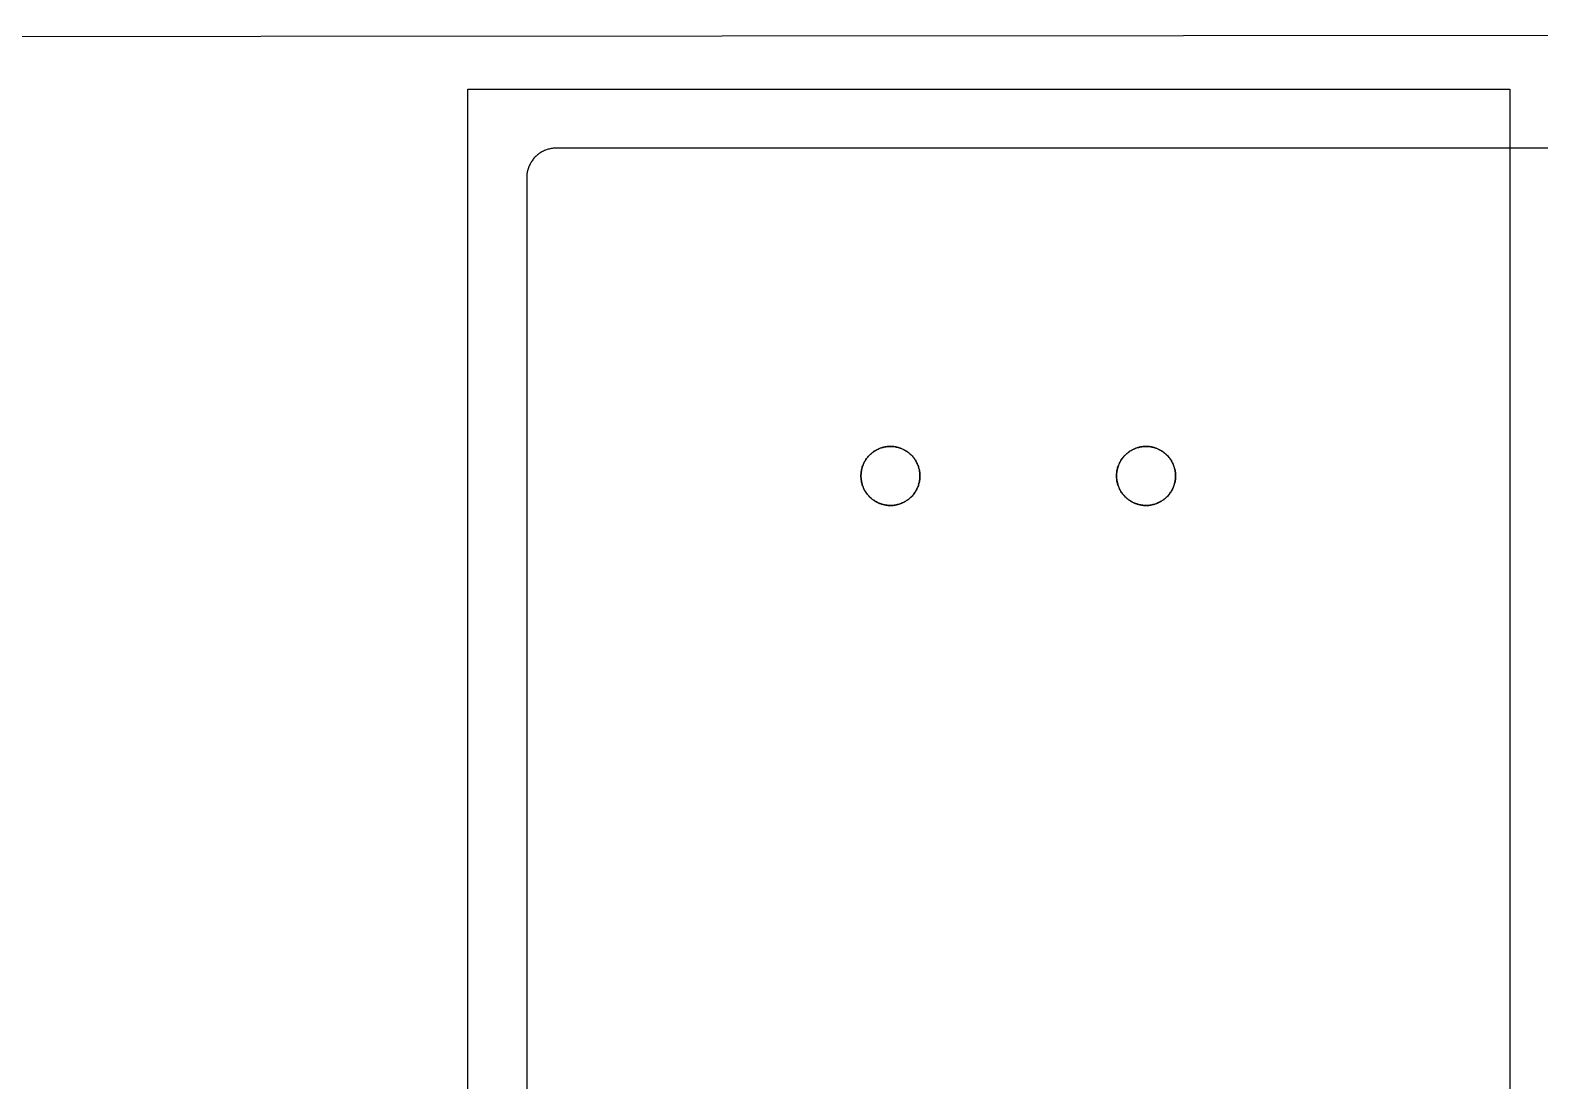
# Model space of a CAD drawing. Header units: millimetres. Extents: x -92971 to -91751, y -19136 to -16636.
# Drawn here: x -92666.2 to -92512.7, y -18394.7 to -18287.9 of the extents above; entities that cross this region are included whole.
import ezdxf

# ---------------------------------------------------------------- set-up
doc = ezdxf.new("R2010")
doc.units = ezdxf.units.MM
doc.header["$MEASUREMENT"] = 0
for name, color, linetype, true_color in [('Default', 18, 'Continuous', 0x000000), ('fab$CUT', 1, 'Continuous', 0xff0000), ('fab$DRILL', 5, 'Continuous', 0x0000ff), ('fab$POCKET 7.5', 6, 'Continuous', 0xff00ff)]:
    doc.layers.add(name, color=color, linetype=linetype, true_color=true_color)

msp = doc.modelspace()

# ---------------------------------------------------------------- linework, layer by layer
at = {"layer": 'Default'}
msp.add_lwpolyline([(-91751.22, -18287.89), (-92971.22, -18288.76)], dxfattribs=at)
at = {"layer": 'fab$CUT'}
for points in [[(-92612.72, -18299.89), (-92612.82, -18299.89), (-92612.93, -18299.89), (-92613.03, -18299.9), (-92613.13, -18299.91), (-92613.23, -18299.93), (-92613.33, -18299.95), (-92613.43, -18299.97), (-92613.53, -18300), (-92613.63, -18300.03), (-92613.72, -18300.06), (-92613.82, -18300.09), (-92613.92, -18300.13), (-92614.01, -18300.18), (-92614.1, -18300.22), (-92614.19, -18300.27), (-92614.28, -18300.32), (-92614.37, -18300.38), (-92614.45, -18300.43), (-92614.53, -18300.5), (-92614.61, -18300.56), (-92614.69, -18300.62), (-92614.77, -18300.69), (-92614.84, -18300.76), (-92614.91, -18300.84), (-92614.98, -18300.91), (-92615.05, -18300.99), (-92615.11, -18301.07), (-92615.17, -18301.16), (-92615.23, -18301.24), (-92615.28, -18301.33), (-92615.34, -18301.42), (-92615.38, -18301.51), (-92615.43, -18301.6), (-92615.47, -18301.69), (-92615.51, -18301.79), (-92615.55, -18301.88), (-92615.58, -18301.98), (-92615.61, -18302.08), (-92615.63, -18302.18), (-92615.66, -18302.28), (-92615.68, -18302.38), (-92615.69, -18302.48), (-92615.7, -18302.58), (-92615.71, -18302.68), (-92615.72, -18302.78), (-92615.72, -18302.89)], [(-91803.72, -18299.89), (-92612.72, -18299.89)], [(-92615.72, -18302.89), (-92615.72, -18496.89)]]:
    msp.add_lwpolyline(points, dxfattribs=at)
at = {"layer": 'fab$DRILL'}
for points in [[(-92581.72, -18333.22), (-92581.72, -18333.29), (-92581.72, -18333.35), (-92581.71, -18333.42), (-92581.71, -18333.49), (-92581.7, -18333.56), (-92581.69, -18333.63), (-92581.68, -18333.7), (-92581.67, -18333.76), (-92581.66, -18333.83), (-92581.64, -18333.9), (-92581.62, -18333.97), (-92581.6, -18334.04), (-92581.58, -18334.11), (-92581.56, -18334.18), (-92581.54, -18334.25), (-92581.51, -18334.32), (-92581.48, -18334.39), (-92581.45, -18334.46), (-92581.42, -18334.53), (-92581.39, -18334.6), (-92581.35, -18334.66), (-92581.31, -18334.73), (-92581.27, -18334.8), (-92581.23, -18334.86), (-92581.19, -18334.92), (-92581.14, -18334.99), (-92581.1, -18335.05), (-92581.05, -18335.11), (-92581, -18335.17), (-92580.95, -18335.23), (-92580.9, -18335.28), (-92580.84, -18335.34), (-92580.79, -18335.39), (-92580.73, -18335.45), (-92580.67, -18335.5), (-92580.61, -18335.55), (-92580.55, -18335.6), (-92580.49, -18335.64), (-92580.43, -18335.69), (-92580.36, -18335.73), (-92580.3, -18335.77), (-92580.23, -18335.81), (-92580.17, -18335.85), (-92580.1, -18335.88), (-92580.03, -18335.92), (-92579.96, -18335.95), (-92579.89, -18335.98), (-92579.82, -18336.01), (-92579.76, -18336.03), (-92579.69, -18336.06), (-92579.62, -18336.08), (-92579.55, -18336.1), (-92579.48, -18336.12), (-92579.41, -18336.14), (-92579.34, -18336.16), (-92579.27, -18336.17), (-92579.2, -18336.18), (-92579.13, -18336.19), (-92579.06, -18336.2), (-92578.99, -18336.21), (-92578.92, -18336.21), (-92578.85, -18336.22), (-92578.79, -18336.22), (-92578.72, -18336.22), (-92578.65, -18336.22), (-92578.59, -18336.22), (-92578.52, -18336.21), (-92578.45, -18336.21), (-92578.38, -18336.2), (-92578.31, -18336.19), (-92578.24, -18336.18), (-92578.17, -18336.17), (-92578.1, -18336.16), (-92578.03, -18336.14), (-92577.96, -18336.12), (-92577.89, -18336.1), (-92577.82, -18336.08), (-92577.76, -18336.06), (-92577.69, -18336.03), (-92577.62, -18336.01), (-92577.55, -18335.98), (-92577.48, -18335.95), (-92577.41, -18335.92), (-92577.34, -18335.88), (-92577.28, -18335.85), (-92577.21, -18335.81), (-92577.14, -18335.77), (-92577.08, -18335.73), (-92577.01, -18335.69), (-92576.95, -18335.64), (-92576.89, -18335.6), (-92576.83, -18335.55), (-92576.77, -18335.5), (-92576.71, -18335.45), (-92576.65, -18335.39), (-92576.6, -18335.34), (-92576.54, -18335.28), (-92576.49, -18335.23), (-92576.44, -18335.17), (-92576.39, -18335.11), (-92576.34, -18335.05), (-92576.3, -18334.99), (-92576.25, -18334.92), (-92576.21, -18334.86), (-92576.17, -18334.8), (-92576.13, -18334.73), (-92576.09, -18334.66), (-92576.06, -18334.6), (-92576.02, -18334.53), (-92575.99, -18334.46), (-92575.96, -18334.39), (-92575.93, -18334.32), (-92575.9, -18334.25), (-92575.88, -18334.18), (-92575.86, -18334.11), (-92575.84, -18334.04), (-92575.82, -18333.97), (-92575.8, -18333.9), (-92575.78, -18333.83), (-92575.77, -18333.76), (-92575.76, -18333.7), (-92575.75, -18333.63), (-92575.74, -18333.56), (-92575.73, -18333.49), (-92575.73, -18333.42), (-92575.72, -18333.35), (-92575.72, -18333.29), (-92575.72, -18333.22), (-92575.72, -18333.15), (-92575.72, -18333.09), (-92575.73, -18333.02), (-92575.73, -18332.95), (-92575.74, -18332.88), (-92575.75, -18332.81), (-92575.76, -18332.74), (-92575.77, -18332.67), (-92575.78, -18332.6), (-92575.8, -18332.53), (-92575.82, -18332.46), (-92575.84, -18332.39), (-92575.86, -18332.32), (-92575.88, -18332.25), (-92575.9, -18332.18), (-92575.93, -18332.11), (-92575.96, -18332.05), (-92575.99, -18331.98), (-92576.02, -18331.91), (-92576.06, -18331.84), (-92576.09, -18331.77), (-92576.13, -18331.71), (-92576.17, -18331.64), (-92576.21, -18331.58), (-92576.25, -18331.51), (-92576.3, -18331.45), (-92576.34, -18331.39), (-92576.39, -18331.33), (-92576.44, -18331.27), (-92576.49, -18331.21), (-92576.54, -18331.15), (-92576.6, -18331.1), (-92576.65, -18331.04), (-92576.71, -18330.99), (-92576.77, -18330.94), (-92576.83, -18330.89), (-92576.89, -18330.84), (-92576.95, -18330.8), (-92577.01, -18330.75), (-92577.08, -18330.71), (-92577.14, -18330.67), (-92577.21, -18330.63), (-92577.28, -18330.59), (-92577.34, -18330.55), (-92577.41, -18330.52), (-92577.48, -18330.49), (-92577.55, -18330.46), (-92577.62, -18330.43), (-92577.69, -18330.4), (-92577.76, -18330.38), (-92577.82, -18330.36), (-92577.89, -18330.33), (-92577.96, -18330.32), (-92578.03, -18330.3), (-92578.1, -18330.28), (-92578.17, -18330.27), (-92578.24, -18330.26), (-92578.31, -18330.25), (-92578.38, -18330.24), (-92578.45, -18330.23), (-92578.52, -18330.23), (-92578.59, -18330.22), (-92578.65, -18330.22), (-92578.72, -18330.22), (-92578.79, -18330.22), (-92578.85, -18330.22), (-92578.92, -18330.23), (-92578.99, -18330.23), (-92579.06, -18330.24), (-92579.13, -18330.25), (-92579.2, -18330.26), (-92579.27, -18330.27), (-92579.34, -18330.28), (-92579.41, -18330.3), (-92579.48, -18330.32), (-92579.55, -18330.33), (-92579.62, -18330.36), (-92579.69, -18330.38), (-92579.76, -18330.4), (-92579.82, -18330.43), (-92579.89, -18330.46), (-92579.96, -18330.49), (-92580.03, -18330.52), (-92580.1, -18330.55), (-92580.17, -18330.59), (-92580.23, -18330.63), (-92580.3, -18330.67), (-92580.36, -18330.71), (-92580.43, -18330.75), (-92580.49, -18330.8), (-92580.55, -18330.84), (-92580.61, -18330.89), (-92580.67, -18330.94), (-92580.73, -18330.99), (-92580.79, -18331.04), (-92580.84, -18331.1), (-92580.9, -18331.15), (-92580.95, -18331.21), (-92581, -18331.27), (-92581.05, -18331.33), (-92581.1, -18331.39), (-92581.14, -18331.45), (-92581.19, -18331.51), (-92581.23, -18331.58), (-92581.27, -18331.64), (-92581.31, -18331.71), (-92581.35, -18331.77), (-92581.39, -18331.84), (-92581.42, -18331.91), (-92581.45, -18331.98), (-92581.48, -18332.05), (-92581.51, -18332.11), (-92581.54, -18332.18), (-92581.56, -18332.25), (-92581.58, -18332.32), (-92581.6, -18332.39), (-92581.62, -18332.46), (-92581.64, -18332.53), (-92581.66, -18332.6), (-92581.67, -18332.67), (-92581.68, -18332.74), (-92581.69, -18332.81), (-92581.7, -18332.88), (-92581.71, -18332.95), (-92581.71, -18333.02), (-92581.72, -18333.09), (-92581.72, -18333.15), (-92581.72, -18333.22)], [(-92581.72, -18333.22), (-92581.72, -18333.11), (-92581.71, -18333.01), (-92581.7, -18332.91), (-92581.69, -18332.8), (-92581.68, -18332.7), (-92581.66, -18332.6), (-92581.63, -18332.5), (-92581.61, -18332.4), (-92581.58, -18332.3), (-92581.54, -18332.2), (-92581.5, -18332.1), (-92581.46, -18332.01), (-92581.42, -18331.91), (-92581.37, -18331.82), (-92581.32, -18331.73), (-92581.27, -18331.64), (-92581.21, -18331.55), (-92581.15, -18331.46), (-92581.09, -18331.38), (-92581.03, -18331.3), (-92580.96, -18331.22), (-92580.89, -18331.14), (-92580.81, -18331.07), (-92580.74, -18331), (-92580.66, -18330.93), (-92580.58, -18330.86), (-92580.5, -18330.8), (-92580.41, -18330.74), (-92580.32, -18330.68), (-92580.24, -18330.63), (-92580.14, -18330.58), (-92580.05, -18330.53), (-92579.96, -18330.49), (-92579.86, -18330.44), (-92579.77, -18330.41), (-92579.67, -18330.37), (-92579.57, -18330.34), (-92579.47, -18330.31), (-92579.37, -18330.29), (-92579.26, -18330.27), (-92579.16, -18330.25), (-92579.06, -18330.24), (-92578.95, -18330.23), (-92578.85, -18330.22), (-92578.75, -18330.22), (-92578.64, -18330.22), (-92578.54, -18330.22), (-92578.43, -18330.23), (-92578.33, -18330.24), (-92578.23, -18330.26), (-92578.13, -18330.28), (-92578.02, -18330.3), (-92577.92, -18330.33), (-92577.82, -18330.36), (-92577.72, -18330.39), (-92577.63, -18330.43), (-92577.53, -18330.47), (-92577.44, -18330.51), (-92577.34, -18330.55), (-92577.25, -18330.6), (-92577.16, -18330.66), (-92577.07, -18330.71), (-92576.99, -18330.77), (-92576.9, -18330.83), (-92576.82, -18330.9), (-92576.74, -18330.96), (-92576.66, -18331.03), (-92576.59, -18331.11), (-92576.52, -18331.18), (-92576.45, -18331.26), (-92576.38, -18331.34), (-92576.32, -18331.42), (-92576.26, -18331.51), (-92576.2, -18331.59), (-92576.14, -18331.68), (-92576.09, -18331.77), (-92576.04, -18331.86), (-92576, -18331.96), (-92575.96, -18332.05), (-92575.92, -18332.15), (-92575.88, -18332.25), (-92575.85, -18332.35), (-92575.82, -18332.45), (-92575.8, -18332.55), (-92575.77, -18332.65), (-92575.76, -18332.75), (-92575.74, -18332.86), (-92575.73, -18332.96), (-92575.72, -18333.06), (-92575.72, -18333.17), (-92575.72, -18333.27), (-92575.72, -18333.38), (-92575.73, -18333.48), (-92575.74, -18333.58), (-92575.76, -18333.69), (-92575.77, -18333.79), (-92575.8, -18333.89), (-92575.82, -18333.99), (-92575.85, -18334.09), (-92575.88, -18334.19), (-92575.92, -18334.29), (-92575.96, -18334.39), (-92576, -18334.48), (-92576.04, -18334.57), (-92576.09, -18334.67), (-92576.14, -18334.76), (-92576.2, -18334.84), (-92576.26, -18334.93), (-92576.32, -18335.02), (-92576.38, -18335.1), (-92576.45, -18335.18), (-92576.52, -18335.26), (-92576.59, -18335.33), (-92576.66, -18335.4), (-92576.74, -18335.47), (-92576.82, -18335.54), (-92576.9, -18335.61), (-92576.99, -18335.67), (-92577.07, -18335.73), (-92577.16, -18335.78), (-92577.25, -18335.83), (-92577.34, -18335.88), (-92577.44, -18335.93), (-92577.53, -18335.97), (-92577.63, -18336.01), (-92577.72, -18336.05), (-92577.82, -18336.08), (-92577.92, -18336.11), (-92578.02, -18336.14), (-92578.13, -18336.16), (-92578.23, -18336.18), (-92578.33, -18336.19), (-92578.43, -18336.21), (-92578.54, -18336.21), (-92578.64, -18336.22), (-92578.75, -18336.22), (-92578.85, -18336.22), (-92578.95, -18336.21), (-92579.06, -18336.2), (-92579.16, -18336.19), (-92579.26, -18336.17), (-92579.37, -18336.15), (-92579.47, -18336.12), (-92579.57, -18336.1), (-92579.67, -18336.07), (-92579.77, -18336.03), (-92579.86, -18335.99), (-92579.96, -18335.95), (-92580.05, -18335.91), (-92580.14, -18335.86), (-92580.24, -18335.81), (-92580.32, -18335.75), (-92580.41, -18335.7), (-92580.5, -18335.64), (-92580.58, -18335.57), (-92580.66, -18335.51), (-92580.74, -18335.44), (-92580.81, -18335.37), (-92580.89, -18335.29), (-92580.96, -18335.22), (-92581.03, -18335.14), (-92581.09, -18335.06), (-92581.15, -18334.97), (-92581.21, -18334.89), (-92581.27, -18334.8), (-92581.32, -18334.71), (-92581.37, -18334.62), (-92581.42, -18334.53), (-92581.46, -18334.43), (-92581.5, -18334.34), (-92581.54, -18334.24), (-92581.58, -18334.14), (-92581.61, -18334.04), (-92581.63, -18333.94), (-92581.66, -18333.84), (-92581.68, -18333.74), (-92581.69, -18333.63), (-92581.7, -18333.53), (-92581.71, -18333.43), (-92581.72, -18333.32), (-92581.72, -18333.22)], [(-92555.72, -18333.22), (-92555.72, -18333.29), (-92555.72, -18333.35), (-92555.71, -18333.42), (-92555.71, -18333.49), (-92555.7, -18333.56), (-92555.69, -18333.63), (-92555.68, -18333.7), (-92555.67, -18333.76), (-92555.66, -18333.83), (-92555.64, -18333.9), (-92555.62, -18333.97), (-92555.6, -18334.04), (-92555.58, -18334.11), (-92555.56, -18334.18), (-92555.54, -18334.25), (-92555.51, -18334.32), (-92555.48, -18334.39), (-92555.45, -18334.46), (-92555.42, -18334.53), (-92555.39, -18334.6), (-92555.35, -18334.66), (-92555.31, -18334.73), (-92555.27, -18334.8), (-92555.23, -18334.86), (-92555.19, -18334.92), (-92555.14, -18334.99), (-92555.1, -18335.05), (-92555.05, -18335.11), (-92555, -18335.17), (-92554.95, -18335.23), (-92554.9, -18335.28), (-92554.84, -18335.34), (-92554.79, -18335.39), (-92554.73, -18335.45), (-92554.67, -18335.5), (-92554.61, -18335.55), (-92554.55, -18335.6), (-92554.49, -18335.64), (-92554.43, -18335.69), (-92554.36, -18335.73), (-92554.3, -18335.77), (-92554.23, -18335.81), (-92554.17, -18335.85), (-92554.1, -18335.88), (-92554.03, -18335.92), (-92553.96, -18335.95), (-92553.89, -18335.98), (-92553.82, -18336.01), (-92553.76, -18336.03), (-92553.69, -18336.06), (-92553.62, -18336.08), (-92553.55, -18336.1), (-92553.48, -18336.12), (-92553.41, -18336.14), (-92553.34, -18336.16), (-92553.27, -18336.17), (-92553.2, -18336.18), (-92553.13, -18336.19), (-92553.06, -18336.2), (-92552.99, -18336.21), (-92552.92, -18336.21), (-92552.85, -18336.22), (-92552.79, -18336.22), (-92552.72, -18336.22), (-92552.65, -18336.22), (-92552.59, -18336.22), (-92552.52, -18336.21), (-92552.45, -18336.21), (-92552.38, -18336.2), (-92552.31, -18336.19), (-92552.24, -18336.18), (-92552.17, -18336.17), (-92552.1, -18336.16), (-92552.03, -18336.14), (-92551.96, -18336.12), (-92551.89, -18336.1), (-92551.82, -18336.08), (-92551.76, -18336.06), (-92551.69, -18336.03), (-92551.62, -18336.01), (-92551.55, -18335.98), (-92551.48, -18335.95), (-92551.41, -18335.92), (-92551.34, -18335.88), (-92551.28, -18335.85), (-92551.21, -18335.81), (-92551.14, -18335.77), (-92551.08, -18335.73), (-92551.01, -18335.69), (-92550.95, -18335.64), (-92550.89, -18335.6), (-92550.83, -18335.55), (-92550.77, -18335.5), (-92550.71, -18335.45), (-92550.65, -18335.39), (-92550.6, -18335.34), (-92550.54, -18335.28), (-92550.49, -18335.23), (-92550.44, -18335.17), (-92550.39, -18335.11), (-92550.34, -18335.05), (-92550.3, -18334.99), (-92550.25, -18334.92), (-92550.21, -18334.86), (-92550.17, -18334.8), (-92550.13, -18334.73), (-92550.09, -18334.66), (-92550.06, -18334.6), (-92550.02, -18334.53), (-92549.99, -18334.46), (-92549.96, -18334.39), (-92549.93, -18334.32), (-92549.9, -18334.25), (-92549.88, -18334.18), (-92549.86, -18334.11), (-92549.84, -18334.04), (-92549.82, -18333.97), (-92549.8, -18333.9), (-92549.78, -18333.83), (-92549.77, -18333.76), (-92549.76, -18333.7), (-92549.75, -18333.63), (-92549.74, -18333.56), (-92549.73, -18333.49), (-92549.73, -18333.42), (-92549.72, -18333.35), (-92549.72, -18333.29), (-92549.72, -18333.22), (-92549.72, -18333.15), (-92549.72, -18333.09), (-92549.73, -18333.02), (-92549.73, -18332.95), (-92549.74, -18332.88), (-92549.75, -18332.81), (-92549.76, -18332.74), (-92549.77, -18332.67), (-92549.78, -18332.6), (-92549.8, -18332.53), (-92549.82, -18332.46), (-92549.84, -18332.39), (-92549.86, -18332.32), (-92549.88, -18332.25), (-92549.9, -18332.18), (-92549.93, -18332.11), (-92549.96, -18332.05), (-92549.99, -18331.98), (-92550.02, -18331.91), (-92550.06, -18331.84), (-92550.09, -18331.77), (-92550.13, -18331.71), (-92550.17, -18331.64), (-92550.21, -18331.58), (-92550.25, -18331.51), (-92550.3, -18331.45), (-92550.34, -18331.39), (-92550.39, -18331.33), (-92550.44, -18331.27), (-92550.49, -18331.21), (-92550.54, -18331.15), (-92550.6, -18331.1), (-92550.65, -18331.04), (-92550.71, -18330.99), (-92550.77, -18330.94), (-92550.83, -18330.89), (-92550.89, -18330.84), (-92550.95, -18330.8), (-92551.01, -18330.75), (-92551.08, -18330.71), (-92551.14, -18330.67), (-92551.21, -18330.63), (-92551.28, -18330.59), (-92551.34, -18330.55), (-92551.41, -18330.52), (-92551.48, -18330.49), (-92551.55, -18330.46), (-92551.62, -18330.43), (-92551.69, -18330.4), (-92551.76, -18330.38), (-92551.82, -18330.36), (-92551.89, -18330.33), (-92551.96, -18330.32), (-92552.03, -18330.3), (-92552.1, -18330.28), (-92552.17, -18330.27), (-92552.24, -18330.26), (-92552.31, -18330.25), (-92552.38, -18330.24), (-92552.45, -18330.23), (-92552.52, -18330.23), (-92552.59, -18330.22), (-92552.65, -18330.22), (-92552.72, -18330.22), (-92552.79, -18330.22), (-92552.85, -18330.22), (-92552.92, -18330.23), (-92552.99, -18330.23), (-92553.06, -18330.24), (-92553.13, -18330.25), (-92553.2, -18330.26), (-92553.27, -18330.27), (-92553.34, -18330.28), (-92553.41, -18330.3), (-92553.48, -18330.32), (-92553.55, -18330.33), (-92553.62, -18330.36), (-92553.69, -18330.38), (-92553.76, -18330.4), (-92553.82, -18330.43), (-92553.89, -18330.46), (-92553.96, -18330.49), (-92554.03, -18330.52), (-92554.1, -18330.55), (-92554.17, -18330.59), (-92554.23, -18330.63), (-92554.3, -18330.67), (-92554.36, -18330.71), (-92554.43, -18330.75), (-92554.49, -18330.8), (-92554.55, -18330.84), (-92554.61, -18330.89), (-92554.67, -18330.94), (-92554.73, -18330.99), (-92554.79, -18331.04), (-92554.84, -18331.1), (-92554.9, -18331.15), (-92554.95, -18331.21), (-92555, -18331.27), (-92555.05, -18331.33), (-92555.1, -18331.39), (-92555.14, -18331.45), (-92555.19, -18331.51), (-92555.23, -18331.58), (-92555.27, -18331.64), (-92555.31, -18331.71), (-92555.35, -18331.77), (-92555.39, -18331.84), (-92555.42, -18331.91), (-92555.45, -18331.98), (-92555.48, -18332.05), (-92555.51, -18332.11), (-92555.54, -18332.18), (-92555.56, -18332.25), (-92555.58, -18332.32), (-92555.6, -18332.39), (-92555.62, -18332.46), (-92555.64, -18332.53), (-92555.66, -18332.6), (-92555.67, -18332.67), (-92555.68, -18332.74), (-92555.69, -18332.81), (-92555.7, -18332.88), (-92555.71, -18332.95), (-92555.71, -18333.02), (-92555.72, -18333.09), (-92555.72, -18333.15), (-92555.72, -18333.22)], [(-92555.72, -18333.22), (-92555.72, -18333.11), (-92555.71, -18333.01), (-92555.7, -18332.91), (-92555.69, -18332.8), (-92555.68, -18332.7), (-92555.66, -18332.6), (-92555.63, -18332.5), (-92555.61, -18332.4), (-92555.58, -18332.3), (-92555.54, -18332.2), (-92555.5, -18332.1), (-92555.46, -18332.01), (-92555.42, -18331.91), (-92555.37, -18331.82), (-92555.32, -18331.73), (-92555.27, -18331.64), (-92555.21, -18331.55), (-92555.15, -18331.46), (-92555.09, -18331.38), (-92555.03, -18331.3), (-92554.96, -18331.22), (-92554.89, -18331.14), (-92554.81, -18331.07), (-92554.74, -18331), (-92554.66, -18330.93), (-92554.58, -18330.86), (-92554.5, -18330.8), (-92554.41, -18330.74), (-92554.32, -18330.68), (-92554.24, -18330.63), (-92554.14, -18330.58), (-92554.05, -18330.53), (-92553.96, -18330.49), (-92553.86, -18330.44), (-92553.77, -18330.41), (-92553.67, -18330.37), (-92553.57, -18330.34), (-92553.47, -18330.31), (-92553.37, -18330.29), (-92553.26, -18330.27), (-92553.16, -18330.25), (-92553.06, -18330.24), (-92552.95, -18330.23), (-92552.85, -18330.22), (-92552.75, -18330.22), (-92552.64, -18330.22), (-92552.54, -18330.22), (-92552.43, -18330.23), (-92552.33, -18330.24), (-92552.23, -18330.26), (-92552.13, -18330.28), (-92552.02, -18330.3), (-92551.92, -18330.33), (-92551.82, -18330.36), (-92551.72, -18330.39), (-92551.63, -18330.43), (-92551.53, -18330.47), (-92551.44, -18330.51), (-92551.34, -18330.55), (-92551.25, -18330.6), (-92551.16, -18330.66), (-92551.07, -18330.71), (-92550.99, -18330.77), (-92550.9, -18330.83), (-92550.82, -18330.9), (-92550.74, -18330.96), (-92550.66, -18331.03), (-92550.59, -18331.11), (-92550.52, -18331.18), (-92550.45, -18331.26), (-92550.38, -18331.34), (-92550.32, -18331.42), (-92550.26, -18331.51), (-92550.2, -18331.59), (-92550.14, -18331.68), (-92550.09, -18331.77), (-92550.04, -18331.86), (-92550, -18331.96), (-92549.96, -18332.05), (-92549.92, -18332.15), (-92549.88, -18332.25), (-92549.85, -18332.35), (-92549.82, -18332.45), (-92549.8, -18332.55), (-92549.77, -18332.65), (-92549.76, -18332.75), (-92549.74, -18332.86), (-92549.73, -18332.96), (-92549.72, -18333.06), (-92549.72, -18333.17), (-92549.72, -18333.27), (-92549.72, -18333.38), (-92549.73, -18333.48), (-92549.74, -18333.58), (-92549.76, -18333.69), (-92549.77, -18333.79), (-92549.8, -18333.89), (-92549.82, -18333.99), (-92549.85, -18334.09), (-92549.88, -18334.19), (-92549.92, -18334.29), (-92549.96, -18334.39), (-92550, -18334.48), (-92550.04, -18334.57), (-92550.09, -18334.67), (-92550.14, -18334.76), (-92550.2, -18334.84), (-92550.26, -18334.93), (-92550.32, -18335.02), (-92550.38, -18335.1), (-92550.45, -18335.18), (-92550.52, -18335.26), (-92550.59, -18335.33), (-92550.66, -18335.4), (-92550.74, -18335.47), (-92550.82, -18335.54), (-92550.9, -18335.61), (-92550.99, -18335.67), (-92551.07, -18335.73), (-92551.16, -18335.78), (-92551.25, -18335.83), (-92551.34, -18335.88), (-92551.44, -18335.93), (-92551.53, -18335.97), (-92551.63, -18336.01), (-92551.72, -18336.05), (-92551.82, -18336.08), (-92551.92, -18336.11), (-92552.02, -18336.14), (-92552.13, -18336.16), (-92552.23, -18336.18), (-92552.33, -18336.19), (-92552.43, -18336.21), (-92552.54, -18336.21), (-92552.64, -18336.22), (-92552.75, -18336.22), (-92552.85, -18336.22), (-92552.95, -18336.21), (-92553.06, -18336.2), (-92553.16, -18336.19), (-92553.26, -18336.17), (-92553.37, -18336.15), (-92553.47, -18336.12), (-92553.57, -18336.1), (-92553.67, -18336.07), (-92553.77, -18336.03), (-92553.86, -18335.99), (-92553.96, -18335.95), (-92554.05, -18335.91), (-92554.14, -18335.86), (-92554.24, -18335.81), (-92554.32, -18335.75), (-92554.41, -18335.7), (-92554.5, -18335.64), (-92554.58, -18335.57), (-92554.66, -18335.51), (-92554.74, -18335.44), (-92554.81, -18335.37), (-92554.89, -18335.29), (-92554.96, -18335.22), (-92555.03, -18335.14), (-92555.09, -18335.06), (-92555.15, -18334.97), (-92555.21, -18334.89), (-92555.27, -18334.8), (-92555.32, -18334.71), (-92555.37, -18334.62), (-92555.42, -18334.53), (-92555.46, -18334.43), (-92555.5, -18334.34), (-92555.54, -18334.24), (-92555.58, -18334.14), (-92555.61, -18334.04), (-92555.63, -18333.94), (-92555.66, -18333.84), (-92555.68, -18333.74), (-92555.69, -18333.63), (-92555.7, -18333.53), (-92555.71, -18333.43), (-92555.72, -18333.32), (-92555.72, -18333.22)]]:
    msp.add_lwpolyline(points, dxfattribs=at)
at = {"layer": 'fab$POCKET 7.5'}
msp.add_lwpolyline([(-92621.72, -18505.89), (-92621.72, -18293.89), (-92515.72, -18293.89), (-92515.72, -18505.89), (-92621.72, -18505.89)], dxfattribs=at)

doc.saveas('drawing.dxf')
